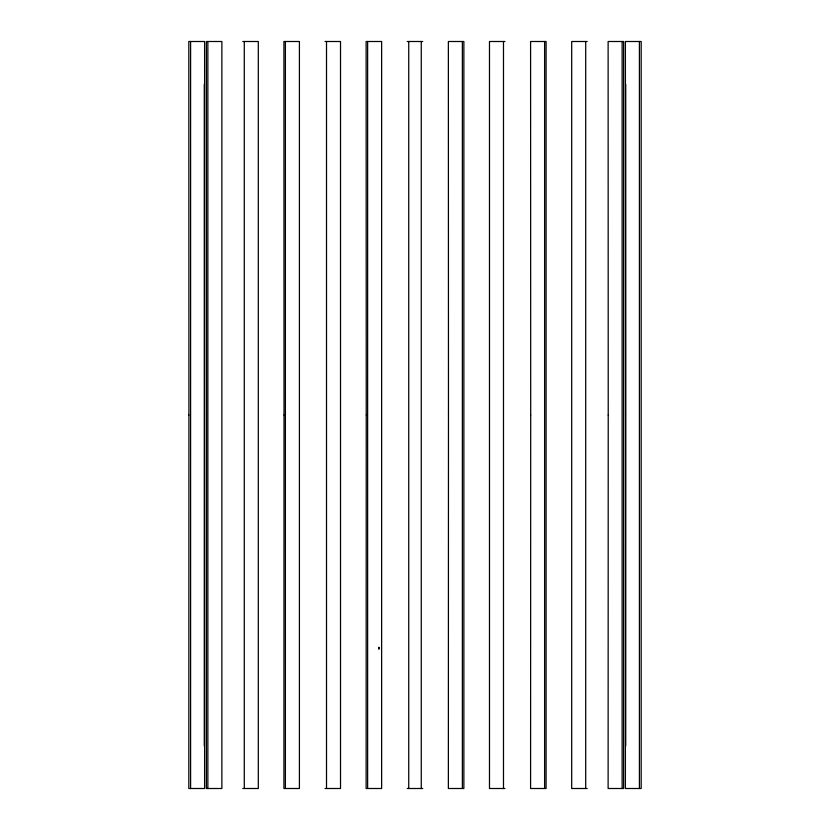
<?xml version="1.0" encoding="UTF-8"?>
<svg xmlns="http://www.w3.org/2000/svg" width="830" height="830" viewBox="0 0 830 830"><rect width="100%" height="100%" fill="white"/><g stroke="black" fill="none" stroke-linecap="round" stroke-linejoin="round"><path stroke-width="1.25" d="M204.294 84.152L204.294 745.848M625.706 745.848L625.706 84.152M242.806 41.5L258.306 41.5L258.306 788.5L242.806 788.5M325.028 41.5L340.518 41.5L340.518 788.5L325.028 788.5M407.25 41.5L422.75 41.5M504.972 41.5L489.482 41.5L489.482 788.5L504.972 788.5M587.194 41.5L571.694 41.5L571.694 788.5L587.194 788.5M379.227 647.41L378.625 647.39L378.677 648.801M407.25 788.5L422.75 788.5M639.401 41.5L639.401 788.5M622.137 41.5L622.137 788.5M585.71 41.5L585.71 788.5M544.605 41.5L544.605 788.5M503.488 41.5L503.488 788.5M462.372 41.5L462.372 788.5M421.267 41.5L421.267 788.5M408.733 41.5L408.733 788.5M379.32 647.576L379.279 648.801M378.988 648.801L378.978 647.462L378.822 648.697M367.628 41.5L367.628 788.5M326.512 41.5L326.512 788.5M285.396 41.5L285.396 788.5M244.29 41.5L244.29 788.5M207.863 41.5L207.863 788.5M190.599 41.5L190.599 788.5M188.918 415L188.815 788.5L204.605 788.5L204.605 41.5L188.815 41.5L188.918 415M206.483 415L206.38 788.5L221.88 788.5L221.88 41.5L206.38 41.5L206.483 415M284.016 415L283.912 788.5L299.412 788.5L299.412 41.5L283.912 41.5L284.016 415M366.248 415L366.134 788.5L381.634 788.5L381.634 41.5L366.134 41.5L366.248 415M448.47 415L448.366 788.5L463.866 788.5L463.866 41.5L448.366 41.5L448.47 415M530.702 415L530.588 788.5L546.088 788.5L546.088 41.5L530.588 41.5L530.702 415M608.224 415L608.12 788.5L623.621 788.5L623.621 41.5L608.12 41.5L608.224 415M625.498 415L625.395 788.5L641.185 788.5L641.185 41.5L625.395 41.5L625.498 415"/></g></svg>
